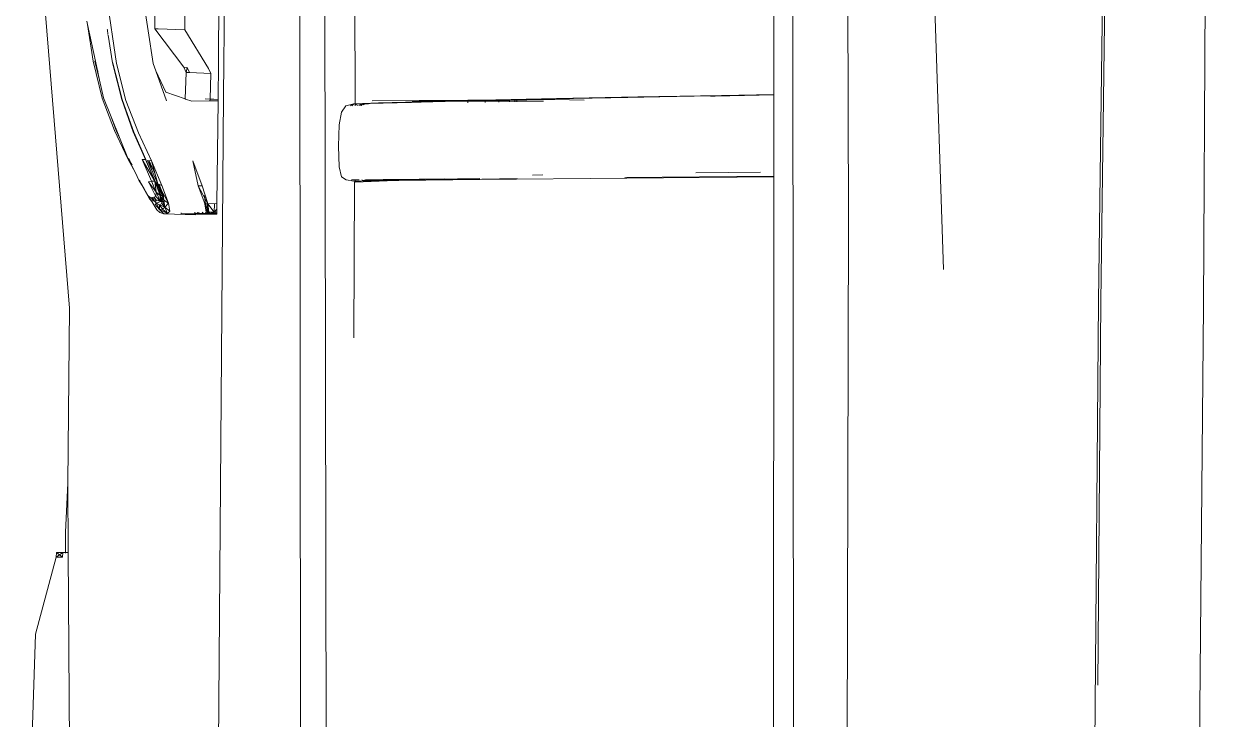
# Model space of a CAD drawing. Header units: millimetres. Extents: x 1010 to 1494, y -119 to 564.
# Drawn here: x 1310.254 to 1310.6886, y 442.5937 to 442.8485 of the extents above; entities that cross this region are included whole.
import ezdxf

# ---------------------------------------------------------------- set-up
doc = ezdxf.new("R2010")
doc.units = ezdxf.units.MM
doc.layers.get('0').update_dxf_attribs({"lineweight": 9})
doc.layers.add('Edges', color=7, linetype='Continuous', lineweight=9)

# ---------------------------------------------------------------- blocks, each defined once
blk = doc.blocks.new('chevy tahoe pl')
at = {"layer": 'Edges'}
for p, q in [((163.212, 96.452), (167.799, 96.299)), ((167.799, 96.299), (168.796, 96.034)), ((172.014, 95.86), (176.776, 96.25)), ((168.795, 95.95), (168.796, 96.034)), ((168.855, 96.03), (168.795, 95.95)), ((168.855, 96.03), (168.796, 96.034)), ((168.855, 95.948), (168.796, 96.034)), ((168.855, 95.948), (168.855, 96.03)), ((168.855, 95.876), (163.836, 95.845)), ((168.855, 95.948), (168.795, 95.95)), ((168.855, 95.91), (168.85, 95.91)), ((168.855, 95.948), (168.855, 95.91)), ((168.855, 95.91), (168.855, 95.876)), ((169.122, 95.91), (168.855, 95.91)), ((169.753, 95.883), (168.855, 95.876)), ((169.122, 95.91), (169.753, 95.883)), ((172.014, 95.86), (169.753, 95.883)), ((174.733, 95.436), (175.208, 95.554)), ((174.966, 95.472), (175.208, 95.533)), ((175.209, 95.524), (174.966, 95.472)), ((175.208, 95.533), (175.08, 95.496)), ((175.683, 95.626), (175.208, 95.554)), ((175.208, 95.533), (175.209, 95.524)), ((175.683, 95.626), (175.209, 95.524)), ((175.726, 95.635), (175.683, 95.626)), ((174.313, 95.277), (174.733, 95.436)), ((174.734, 95.422), (174.488, 95.322)), ((174.966, 95.472), (174.734, 95.422)), ((176.258, 95.411), (175.178, 95.251)), ((175.614, 95.371), (175.555, 95.363)), ((175.614, 95.371), (175.618, 95.372)), ((173.949, 95.105), (174.313, 95.277)), ((174.488, 95.322), (174.199, 95.204)), ((174.199, 95.204), (174.314, 95.257)), ((174.314, 95.257), (174.243, 95.222)), ((174.314, 95.257), (174.488, 95.322)), ((174.399, 95.286), (174.314, 95.257)), ((174.314, 95.257), (174.315, 95.251)), ((175.178, 95.251), (174.703, 95.132)), ((175.185, 95.3), (174.713, 95.181)), ((175.187, 95.306), (174.715, 95.183)), ((175.185, 95.3), (174.715, 95.183)), ((175.187, 95.306), (175.185, 95.3)), ((175.544, 95.361), (175.187, 95.306)), ((173.956, 95.105), (173.764, 95.009)), ((173.764, 95.009), (173.949, 95.105)), ((173.864, 95.051), (173.956, 95.105)), ((173.917, 95.076), (173.944, 95.09)), ((173.944, 95.09), (173.952, 95.094)), ((174.199, 95.204), (173.956, 95.105)), ((174.703, 95.132), (174.285, 94.97)), ((174.715, 95.183), (174.293, 95.028)), ((174.713, 95.181), (174.293, 95.028)), ((174.715, 95.183), (174.296, 95.036)), ((173.646, 94.948), (173.431, 94.828)), ((173.646, 94.948), (173.56, 94.896)), ((173.651, 94.947), (173.56, 94.896)), ((173.672, 94.963), (173.582, 94.908)), ((173.646, 94.948), (173.598, 94.917)), ((173.646, 94.948), (173.669, 94.96)), ((173.646, 94.948), (173.651, 94.947)), ((173.661, 94.952), (173.651, 94.947)), ((173.657, 94.801), (173.94, 94.923)), ((173.659, 94.759), (173.94, 94.923)), ((173.661, 94.952), (173.669, 94.96)), ((173.669, 94.96), (173.672, 94.963)), ((173.764, 95.009), (173.672, 94.963)), ((173.672, 94.963), (173.673, 94.958)), ((174.285, 94.97), (173.919, 94.802)), ((174.296, 95.036), (173.94, 94.88)), ((174.293, 95.028), (173.94, 94.874)), ((174.293, 95.028), (173.94, 94.88)), ((173.94, 94.923), (173.94, 94.88)), ((174.293, 95.028), (174.296, 95.036)), ((176.261, 94.941), (175.181, 94.781)), ((173.288, 94.732), (173.396, 94.796)), ((173.375, 94.737), (173.442, 94.799)), ((173.442, 94.799), (173.395, 94.686)), ((173.464, 94.838), (173.396, 94.796)), ((173.396, 94.796), (173.461, 94.832)), ((173.431, 94.828), (173.396, 94.796)), ((173.446, 94.806), (173.404, 94.78)), ((173.404, 94.78), (173.447, 94.784)), ((173.404, 94.78), (173.404, 94.737)), ((173.452, 94.767), (173.404, 94.737)), ((173.461, 94.832), (173.431, 94.828)), ((173.461, 94.832), (173.442, 94.799)), ((173.442, 94.799), (173.458, 94.746)), ((173.458, 94.746), (173.65, 94.841)), ((173.464, 94.838), (173.461, 94.832)), ((173.468, 94.844), (173.464, 94.838)), ((173.56, 94.896), (173.468, 94.844)), ((173.659, 94.759), (173.471, 94.645)), ((173.659, 94.759), (173.471, 94.688)), ((173.65, 94.841), (173.516, 94.739)), ((173.516, 94.739), (173.657, 94.801)), ((173.659, 94.759), (173.516, 94.739)), ((173.919, 94.802), (173.603, 94.665)), ((173.625, 94.72), (173.927, 94.851)), ((173.625, 94.72), (173.919, 94.802)), ((173.935, 94.873), (173.647, 94.749)), ((173.65, 94.841), (173.657, 94.801)), ((173.657, 94.801), (173.659, 94.759)), ((173.659, 94.759), (173.94, 94.88)), ((173.659, 94.759), (173.694, 94.769)), ((173.659, 94.759), (173.659, 94.754)), ((173.75, 94.755), (173.923, 94.83)), ((173.812, 94.802), (173.924, 94.833)), ((173.927, 94.851), (173.919, 94.802)), ((173.94, 94.874), (173.935, 94.873)), ((173.94, 94.88), (173.94, 94.874)), ((175.181, 94.781), (175.085, 94.746)), ((175.628, 94.756), (175.13, 94.383)), ((175.628, 94.756), (175.627, 94.713)), ((177.453, 94.744), (175.628, 94.756)), ((173.236, 94.641), (173.222, 94.226)), ((173.291, 94.697), (173.236, 94.641)), ((173.252, 94.693), (173.236, 94.641)), ((173.236, 94.641), (173.241, 94.593)), ((173.291, 94.697), (173.241, 94.593)), ((173.241, 94.593), (173.296, 94.659)), ((173.32, 94.63), (173.241, 94.593)), ((173.252, 94.693), (173.288, 94.732)), ((173.32, 94.63), (173.271, 94.564)), ((173.291, 94.697), (173.358, 94.753)), ((173.375, 94.737), (173.291, 94.697)), ((173.291, 94.697), (173.352, 94.698)), ((173.291, 94.697), (173.296, 94.659)), ((173.296, 94.659), (173.352, 94.698)), ((173.32, 94.63), (173.296, 94.659)), ((173.32, 94.63), (173.352, 94.698)), ((173.32, 94.63), (173.452, 94.674)), ((173.32, 94.63), (173.37, 94.669)), ((173.412, 94.64), (173.32, 94.63)), ((173.32, 94.63), (173.374, 94.579)), ((173.352, 94.698), (173.375, 94.737)), ((173.352, 94.698), (173.37, 94.669)), ((173.375, 94.737), (173.358, 94.753)), ((173.37, 94.669), (173.452, 94.674)), ((173.625, 94.72), (173.374, 94.579)), ((173.603, 94.665), (173.374, 94.579)), ((173.412, 94.64), (173.374, 94.579)), ((173.395, 94.686), (173.375, 94.737)), ((173.395, 94.686), (173.458, 94.746)), ((173.395, 94.686), (173.516, 94.739)), ((173.395, 94.686), (173.471, 94.688)), ((173.395, 94.686), (173.471, 94.645)), ((173.395, 94.643), (173.395, 94.686)), ((173.395, 94.643), (173.471, 94.645)), ((173.625, 94.72), (173.412, 94.64)), ((173.452, 94.674), (173.412, 94.64)), ((173.647, 94.749), (173.452, 94.674)), ((173.625, 94.72), (173.452, 94.674)), ((173.458, 94.746), (173.516, 94.739)), ((173.516, 94.739), (173.471, 94.688)), ((173.471, 94.645), (173.617, 94.7)), ((173.471, 94.688), (173.471, 94.645)), ((173.603, 94.665), (173.625, 94.72)), ((173.625, 94.72), (173.647, 94.749)), ((173.659, 94.735), (173.659, 94.73)), ((175.085, 94.746), (174.697, 94.605)), ((174.81, 94.617), (174.721, 94.365)), ((175.085, 94.746), (174.81, 94.617)), ((175.627, 94.713), (175.615, 94.372)), ((173.241, 94.593), (173.271, 94.564)), ((173.271, 94.564), (173.374, 94.579)), ((173.235, 94.376), (173.232, 94.213)), ((173.235, 94.376), (173.234, 94.419)), ((173.247, 94.419), (173.234, 94.419)), ((173.238, 94.229), (173.235, 94.376)), ((174.719, 94.36), (174.691, 94.28)), ((174.721, 94.365), (174.719, 94.36)), ((175.063, 94.352), (174.721, 94.365)), ((175.061, 94.309), (175.052, 94.036)), ((175.061, 94.309), (175.063, 94.352)), ((175.128, 94.34), (175.061, 94.309)), ((175.13, 94.383), (175.063, 94.352)), ((175.128, 94.34), (175.063, 94.352)), ((175.615, 94.372), (175.114, 94.062)), ((175.128, 94.34), (175.13, 94.383)), ((175.615, 94.372), (179.659, 94.383)), ((173.238, 94.229), (173.232, 94.213)), ((173.232, 94.213), (173.232, 94.117)), ((173.253, 94.246), (173.238, 94.229)), ((173.239, 94.129), (173.238, 94.229)), ((173.254, 94.212), (173.238, 94.195)), ((173.255, 94.184), (173.238, 94.195)), ((173.239, 94.129), (173.238, 94.195)), ((173.239, 94.129), (173.256, 94.145)), ((173.598, 94.199), (173.365, 94.071)), ((173.382, 94.076), (173.599, 94.146)), ((173.391, 94.121), (173.598, 94.199)), ((173.598, 94.199), (173.92, 94.266)), ((173.598, 94.199), (173.599, 94.146)), ((173.599, 94.146), (173.92, 94.266)), ((174.691, 94.28), (174.696, 94.045)), ((151.506, 94.055), (174.764, 93.869)), ((173.231, 94.014), (173.23, 93.957)), ((173.232, 94.117), (173.231, 94.104)), ((173.235, 94.114), (173.231, 94.104)), ((173.231, 94.104), (173.231, 94.014)), ((173.231, 94.084), (173.258, 94.058)), ((173.259, 93.99), (173.231, 94.076)), ((173.24, 94.044), (173.231, 94.014)), ((173.259, 93.99), (173.231, 94.019)), ((173.232, 94.117), (173.235, 94.114)), ((173.239, 94.129), (173.235, 94.114)), ((173.235, 94.114), (173.24, 94.109)), ((173.24, 94.109), (173.239, 94.129)), ((173.241, 94.079), (173.24, 94.109)), ((173.24, 94.109), (173.258, 94.093)), ((173.241, 94.046), (173.24, 94.044)), ((173.24, 94.044), (173.24, 93.957)), ((173.259, 93.99), (173.24, 93.957)), ((173.257, 94.1), (173.241, 94.046)), ((173.279, 94.082), (173.241, 94.046)), ((173.382, 94.076), (173.241, 94.079)), ((173.241, 94.067), (173.241, 94.079)), ((173.241, 94.046), (173.241, 94.067)), ((173.258, 94.093), (173.365, 94.11)), ((173.258, 94.093), (173.365, 94.071)), ((173.258, 94.093), (173.258, 94.058)), ((173.258, 94.058), (173.365, 94.071)), ((173.258, 94.058), (173.259, 93.99)), ((173.259, 93.99), (173.365, 94.071)), ((173.259, 93.99), (173.367, 93.987)), ((173.259, 93.99), (173.294, 93.956)), ((173.259, 93.99), (173.26, 93.956)), ((173.392, 94.107), (173.279, 94.082)), ((173.279, 94.096), (173.279, 94.082)), ((173.365, 94.11), (173.391, 94.121)), ((173.365, 94.11), (173.365, 94.071)), ((173.365, 94.071), (173.382, 94.076)), ((173.368, 93.955), (173.365, 94.071)), ((173.377, 94.115), (173.392, 94.107)), ((173.392, 94.107), (173.391, 94.121)), ((173.472, 94.115), (173.392, 94.107)), ((174.717, 94.044), (174.696, 94.045)), ((174.696, 94.045), (174.698, 93.939)), ((174.71, 93.939), (174.717, 93.994)), ((174.717, 93.994), (174.72, 94.044)), ((174.72, 94.044), (174.724, 94.107)), ((175.052, 94.036), (174.72, 94.044)), ((175.052, 94.036), (175.114, 94.062)), ((173.23, 93.957), (173.24, 93.957)), ((173.24, 93.957), (173.368, 93.955)), ((173.368, 93.955), (174.698, 93.939)), ((174.698, 93.939), (174.71, 93.939)), ((174.71, 93.939), (175.194, 93.933)), ((174.764, 93.869), (181.312, 93.804)), ((175.194, 93.933), (178.031, 93.918)), ((185.237, 92.891), (148.373, 92.86)), ((185.032, 92.579), (148.387, 92.509)), ((173.716, 92.345), (173.674, 92.285)), ((173.716, 92.345), (173.842, 92.375)), ((174.109, 92.385), (173.842, 92.375)), ((174.388, 92.376), (174.109, 92.385)), ((174.552, 92.347), (174.388, 92.376)), ((174.552, 92.347), (174.631, 92.288)), ((173.644, 92.178), (171.631, 92.187)), ((173.644, 92.167), (173.644, 92.178)), ((173.66, 92.167), (173.644, 92.167)), ((173.665, 91.654), (173.644, 92.167)), ((173.66, 92.186), (173.674, 92.285)), ((173.66, 92.186), (173.66, 92.167)), ((173.676, 92.167), (173.66, 92.167)), ((173.66, 92.167), (173.66, 92.091)), ((173.675, 92.217), (173.674, 92.21)), ((173.674, 92.21), (173.674, 92.116)), ((173.674, 92.21), (173.675, 92.21)), ((174.631, 92.288), (174.657, 92.188)), ((174.657, 92.188), (174.632, 92.235)), ((174.657, 92.188), (174.633, 92.21)), ((174.658, 92.169), (174.634, 92.169)), ((174.657, 92.188), (174.635, 92.131)), ((174.657, 92.188), (174.658, 92.169)), ((174.658, 92.169), (174.657, 92.094)), ((180.998, 92.184), (174.658, 92.169)), ((174.658, 92.169), (174.66, 92.073)), ((173.663, 91.89), (173.66, 92.091)), ((173.66, 92.091), (173.667, 92.067)), ((173.667, 92.067), (173.677, 92.084)), ((173.667, 92.067), (173.667, 92.064)), ((173.667, 92.064), (173.674, 92.034)), ((173.668, 91.96), (173.667, 92.064)), ((173.674, 92.034), (173.668, 91.96)), ((173.674, 92.034), (173.669, 91.865)), ((173.676, 92.122), (173.674, 92.116)), ((173.674, 92.116), (173.676, 92.116)), ((173.677, 92.033), (173.674, 92.034)), ((173.674, 92.034), (173.679, 91.654)), ((174.636, 92.113), (174.657, 92.094)), ((174.664, 92.069), (174.636, 92.11)), ((174.637, 92.089), (174.637, 92.093)), ((174.637, 92.093), (174.658, 92.075)), ((174.664, 92.069), (174.643, 92.065)), ((174.658, 92.063), (174.646, 92.052)), ((174.657, 92.094), (174.658, 92.075)), ((174.658, 92.075), (174.66, 92.073)), ((174.658, 92.075), (174.658, 92.063)), ((174.66, 92.066), (174.658, 92.063)), ((174.658, 92.063), (174.66, 91.997)), ((174.66, 92.073), (174.664, 92.069)), ((174.66, 92.073), (174.66, 92.066)), ((174.664, 92.069), (174.66, 92.066)), ((174.66, 92.066), (174.665, 91.881)), ((174.664, 92.069), (174.669, 91.866)), ((173.667, 91.942), (173.663, 91.89)), ((173.663, 91.89), (173.667, 91.875)), ((173.665, 91.654), (173.663, 91.89)), ((173.665, 91.654), (173.667, 91.875)), ((173.667, 91.942), (173.668, 91.96)), ((173.669, 91.865), (173.667, 91.942)), ((173.667, 91.875), (173.667, 91.942)), ((173.667, 91.875), (173.669, 91.865)), ((173.672, 91.654), (173.669, 91.865)), ((174.665, 91.881), (174.669, 91.866)), ((174.665, 91.881), (174.667, 91.805)), ((174.667, 91.805), (174.669, 91.866)), ((174.669, 91.866), (174.683, 91.342)), ((174.697, 91.949), (174.701, 91.342)), ((173.68, 91.805), (173.679, 91.654)), ((174.667, 91.805), (174.677, 91.443)), ((173.666, 91.622), (173.665, 91.654)), ((173.665, 91.654), (173.672, 91.654)), ((173.673, 91.622), (173.666, 91.622)), ((173.667, 91.606), (173.666, 91.622)), ((173.676, 91.381), (173.667, 91.606)), ((173.68, 90.56), (173.667, 91.606)), ((173.673, 91.622), (173.672, 91.654)), ((173.672, 91.654), (173.679, 91.654)), ((173.676, 91.381), (173.673, 91.622)), ((173.68, 91.622), (173.673, 91.622)), ((173.68, 91.622), (173.679, 91.654)), ((173.679, 91.654), (173.682, 91.654)), ((173.683, 91.622), (173.68, 91.622)), ((173.68, 91.545), (173.68, 91.622)), ((173.68, 91.545), (173.68, 91.34)), ((173.683, 91.34), (173.68, 91.545)), ((173.677, 91.34), (173.676, 91.381)), ((174.677, 91.443), (174.68, 91.342)), ((174.691, 91.434), (174.692, 91.342)), ((173.68, 91.34), (173.677, 91.34)), ((173.677, 91.324), (173.677, 91.34)), ((173.678, 91.319), (173.677, 91.324)), ((173.68, 91.319), (173.678, 91.319)), ((173.68, 91.266), (173.678, 91.319)), ((173.683, 91.34), (173.68, 91.34)), ((173.68, 91.34), (173.68, 91.319)), ((173.68, 91.319), (173.68, 91.266)), ((173.683, 91.319), (173.68, 91.319)), ((173.686, 90.531), (173.68, 91.266)), ((173.686, 91.134), (173.68, 91.266)), ((173.686, 91.34), (173.683, 91.34)), ((173.683, 91.319), (173.683, 91.34)), ((173.687, 91.319), (173.683, 91.319)), ((173.686, 91.134), (173.683, 91.319)), ((174.68, 91.342), (174.676, 91.342)), ((174.68, 91.321), (174.676, 91.321)), ((174.68, 91.342), (174.68, 91.321)), ((174.683, 91.342), (174.68, 91.342)), ((174.684, 91.322), (174.68, 91.321)), ((174.68, 91.321), (174.692, 90.85)), ((174.683, 91.342), (174.684, 91.322)), ((174.692, 91.342), (174.683, 91.342)), ((174.684, 91.322), (174.684, 91.321)), ((174.692, 91.321), (174.684, 91.322)), ((174.684, 91.321), (174.692, 91.076)), ((174.701, 91.342), (174.692, 91.342)), ((174.692, 91.342), (174.692, 91.321)), ((174.692, 91.321), (174.692, 91.076)), ((174.701, 91.321), (174.692, 91.321)), ((174.701, 91.342), (174.701, 91.321)), ((174.701, 91.321), (174.705, 90.714)), ((173.693, 90.557), (173.686, 91.134)), ((173.69, 91.019), (173.686, 91.134)), ((174.692, 91.076), (174.692, 91.006)), ((174.692, 91.006), (174.699, 90.714)), ((174.692, 91.006), (174.692, 90.85)), ((174.692, 90.85), (174.696, 90.714)), ((174.692, 90.85), (174.692, 90.714)), ((174.672, 90.714), (174.692, 90.714)), ((174.692, 90.714), (174.696, 90.714)), ((174.692, 90.714), (174.693, 90.49)), ((174.696, 90.714), (174.699, 90.714)), ((174.696, 90.714), (174.697, 90.649)), ((174.697, 90.555), (174.697, 90.649)), ((174.699, 90.714), (174.705, 90.714)), ((174.699, 90.714), (174.704, 90.526)), ((174.705, 90.714), (174.707, 90.49)), ((173.716, 86.761), (173.68, 90.56)), ((173.691, 90.075), (173.686, 90.531)), ((174.693, 90.49), (174.677, 90.49)), ((174.699, 90.49), (174.693, 90.49)), ((174.693, 90.49), (174.693, 90.314)), ((174.697, 90.555), (174.699, 90.49)), ((174.699, 90.49), (174.703, 90.314)), ((174.699, 90.49), (174.705, 90.49)), ((174.704, 90.526), (174.705, 90.49)), ((174.705, 90.49), (174.708, 90.351)), ((174.707, 90.49), (174.705, 90.49)), ((174.707, 90.49), (174.708, 90.351)), ((174.693, 90.314), (174.681, 90.313)), ((174.703, 90.314), (174.693, 90.314)), ((174.693, 90.314), (174.693, 90.175)), ((174.707, 90.216), (174.703, 90.314)), ((174.703, 90.314), (174.704, 90.175)), ((174.708, 90.351), (174.725, 89.568)), ((174.684, 90.175), (174.693, 90.175)), ((174.693, 90.175), (174.704, 90.175)), ((174.693, 90.175), (174.693, 90.105)), ((174.704, 90.175), (174.711, 89.951)), ((174.725, 89.568), (174.707, 90.216)), ((174.693, 90.105), (174.685, 90.105)), ((174.686, 90.078), (174.693, 90.078)), ((174.704, 90.105), (174.693, 90.105)), ((174.693, 90.105), (174.693, 90.078)), ((174.693, 90.078), (174.704, 90.078)), ((174.693, 90.078), (174.693, 89.734)), ((173.742, 89.744), (173.737, 89.876)), ((174.711, 89.951), (174.713, 89.588)), ((174.711, 89.951), (174.718, 89.618)), ((174.718, 89.694), (174.711, 89.951)), ((174.713, 89.588), (174.704, 89.21)), ((174.718, 89.694), (174.721, 89.59)), ((174.721, 89.588), (174.721, 89.59)), ((174.735, 88.865), (174.721, 89.588)), ((174.725, 89.568), (174.747, 88.516)), ((174.725, 89.568), (174.735, 88.865)), ((174.735, 88.865), (174.74, 88.645)), ((173.723, 86.761), (173.706, 88.686)), ((174.747, 88.233), (174.74, 88.645)), ((174.747, 88.516), (174.767, 87.436)), ((174.767, 87.436), (174.747, 88.233)), ((174.76, 87.568), (174.747, 88.233)), ((173.766, 87.767), (173.774, 86.931)), ((174.758, 87.576), (174.759, 87.517)), ((174.76, 87.568), (174.759, 87.517)), ((174.759, 87.517), (174.774, 86.761)), ((174.767, 87.436), (174.779, 86.761)), ((157.42, 86.764), (173.716, 86.761)), ((173.716, 86.761), (173.723, 86.761)), ((173.723, 86.761), (174.774, 86.761)), ((174.774, 86.761), (174.779, 86.761)), ((177.367, 86.759), (174.779, 86.761)), ((164.751, 86.506), (176.58, 86.512)), ((156, 85.841), (173.166, 85.794)), ((173.166, 85.794), (179.386, 85.809)), ((172.517, 84.566), (179.148, 84.785)), ((172.108, 82.565), (155.294, 82.702)), ((167.14, 82.573), (172.101, 82.533)), ((172.101, 82.533), (178.67, 82.449)), ((178.683, 82.473), (172.108, 82.565)), ((172.041, 81.207), (163.584, 81.286)), ((187.112, 81.119), (172.041, 81.207))]:
    blk.add_line(p, q, dxfattribs=at)

msp = doc.modelspace()

# ---------------------------------------------------------------- block references
at = {"xscale": 0.02833922161548831, "yscale": 0.02833922161548831, "zscale": 0.02833922161548831, "rotation": 90}
msp.add_blockref('chevy tahoe pl', (1312.98741, 437.86952), dxfattribs=at)

doc.saveas('drawing.dxf')
